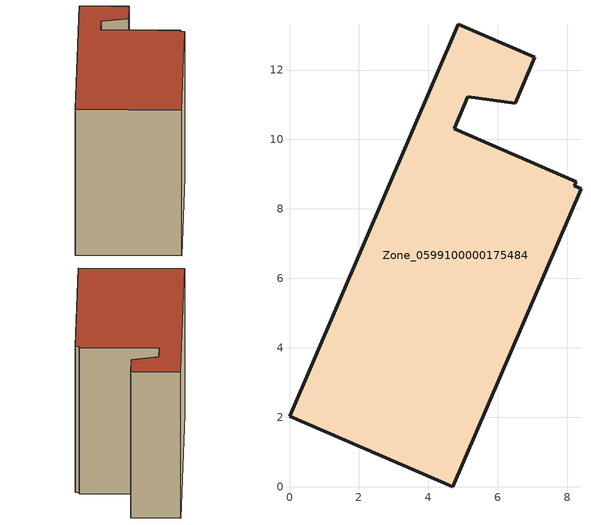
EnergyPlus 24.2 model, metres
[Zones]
Zone_0599100000175484
 floor ground (C_G): 4.7,0 0,2.03 4.86,13.32 7.07,12.37 6.5,11.04 5.14,11.24 4.74,10.31 8.26,8.79 8.21,8.66 8.4,8.58 z0
 wall outside (C_F): 4.74,10.31 5.14,11.24 6.5,11.04 7.07,12.37 4.86,13.32 0,2.03 4.7,0 8.4,8.58 8.21,8.66 8.26,8.79 4.74,10.31 z0:7.66
 roof outside (C_R): 8.26,8.79 4.74,10.31 5.14,11.24 6.5,11.04 7.07,12.37 4.86,13.32 0,2.03 4.7,0 8.4,8.58 8.21,8.66 z7.66
[BUILDING]
Pand.0599100000175484: North Axis=0; Terrain=City; Loads Convergence Tolerance Value=0.04; Temperature Convergence Tolerance Value=0.4; Solar Distribution=FullExterior; Maximum Number of Warmup Days=25; Minimum Number of Warmup Days=1
[Site:Location]
Rotterdam.The.Hague.AP_ZH_NLD Design_Conditions: Latitude=51.96; Longitude=4.45; Time Zone=1; Elevation=-4.5
[SITE:GROUNDTEMPERATURE:BUILDINGSURFACE]
18, 18, 18, 18, 18, 18, 18, 18, 18, 18, 18, 18
[MATERIAL] Thermal Absorptance=0.9; Solar Absorptance=0.7; Visible Absorptance=0.7
Name | Roughness | Thickness | Conductivity | Density | Specific Heat
G.TI.1975-1991 | MediumSmooth | 0.15 | 0.288461 | 540 | 1210
F.TI.1975-1991 | Rough | 0.3 | 0.230769 | 1920 | 840
R.TI.1975-1991 | MediumRough | 0.2 | 0.153846 | 1500 | 1000
[CONSTRUCTION]
C_G: G.TI.1975-1991
C_F: F.TI.1975-1991
C_R: R.TI.1975-1991
[ZONE]
Zone_0599100000175484: Type=1; Multiplier=1; Ceiling Height=Autocalculate; Volume=Autocalculate; Floor Area=autocalculate; Part of Total Floor Area=Yes
[ZONEINFILTRATION:DESIGNFLOWRATE]
Infil_Zone_0599100000175484: Zone or ZoneList or Space or SpaceList=Zone_0599100000175484; Schedule=AlwaysOn; Design Flow Rate Calculation Method=Flow/Area; Flow Rate per Floor Area=0.003; Constant Term Coefficient=1; Temperature Term Coefficient=0; Velocity Term Coefficient=0; Velocity Squared Term Coefficient=0
[HVACTEMPLATE:ZONE:IDEALLOADSAIRSYSTEM]
Zone_0599100000175484: Maximum Heating Supply Air Temperature=50; Minimum Cooling Supply Air Temperature=13; Maximum Heating Supply Air Humidity Ratio=0.0156; Minimum Cooling Supply Air Humidity Ratio=0.0077; Heating Limit=NoLimit; Cooling Limit=NoLimit; Dehumidification Control Type=ConstantSensibleHeatRatio; Cooling Sensible Heat Ratio=0.7; Dehumidification Setpoint=60; Humidification Control Type=None; Humidification Setpoint=30; Outdoor Air Method=None; Outdoor Air Flow Rate per Person=0.00944; Outdoor Air Flow Rate per Zone Floor Area=0; Outdoor Air Flow Rate per Zone=0; Demand Controlled Ventilation Type=None; Outdoor Air Economizer Type=NoEconomizer; Heat Recovery Type=None; Sensible Heat Recovery Effectiveness=0.7; Latent Heat Recovery Effectiveness=0.65
[ZONECONTROL:THERMOSTAT]
ThermostatControl_Zone_0599100000175484: Zone or ZoneList=Zone_0599100000175484; Control Type Schedule=DualSetpointControlType; Control 1=Thermostat_Zone_0599100000175484; Temperature Difference Between Cutout And Setpoint=0
[THERMOSTATSETPOINT:DUALSETPOINT]
Thermostat_Zone_0599100000175484: Heating Setpoint Temperature Schedule=HeatingSetpoint_Zone_0599100000175484; Cooling Setpoint Temperature Schedule=CoolingSetpoint_Zone_0599100000175484
[SCHEDULE:COMPACT]
HeatingSetpoint_Zone_0599100000175484: Through: 12/31, For: AllDays, Until: 24:00, 21
CoolingSetpoint_Zone_0599100000175484: Through: 12/31, For: AllDays, Until: 24:00, 24
DualSetpointControlType: Through: 12/31, For: AllDays, Until: 24:00, 4
AlwaysOn: Through: 12/31, For: AllDays, Until: 24:00, 1
